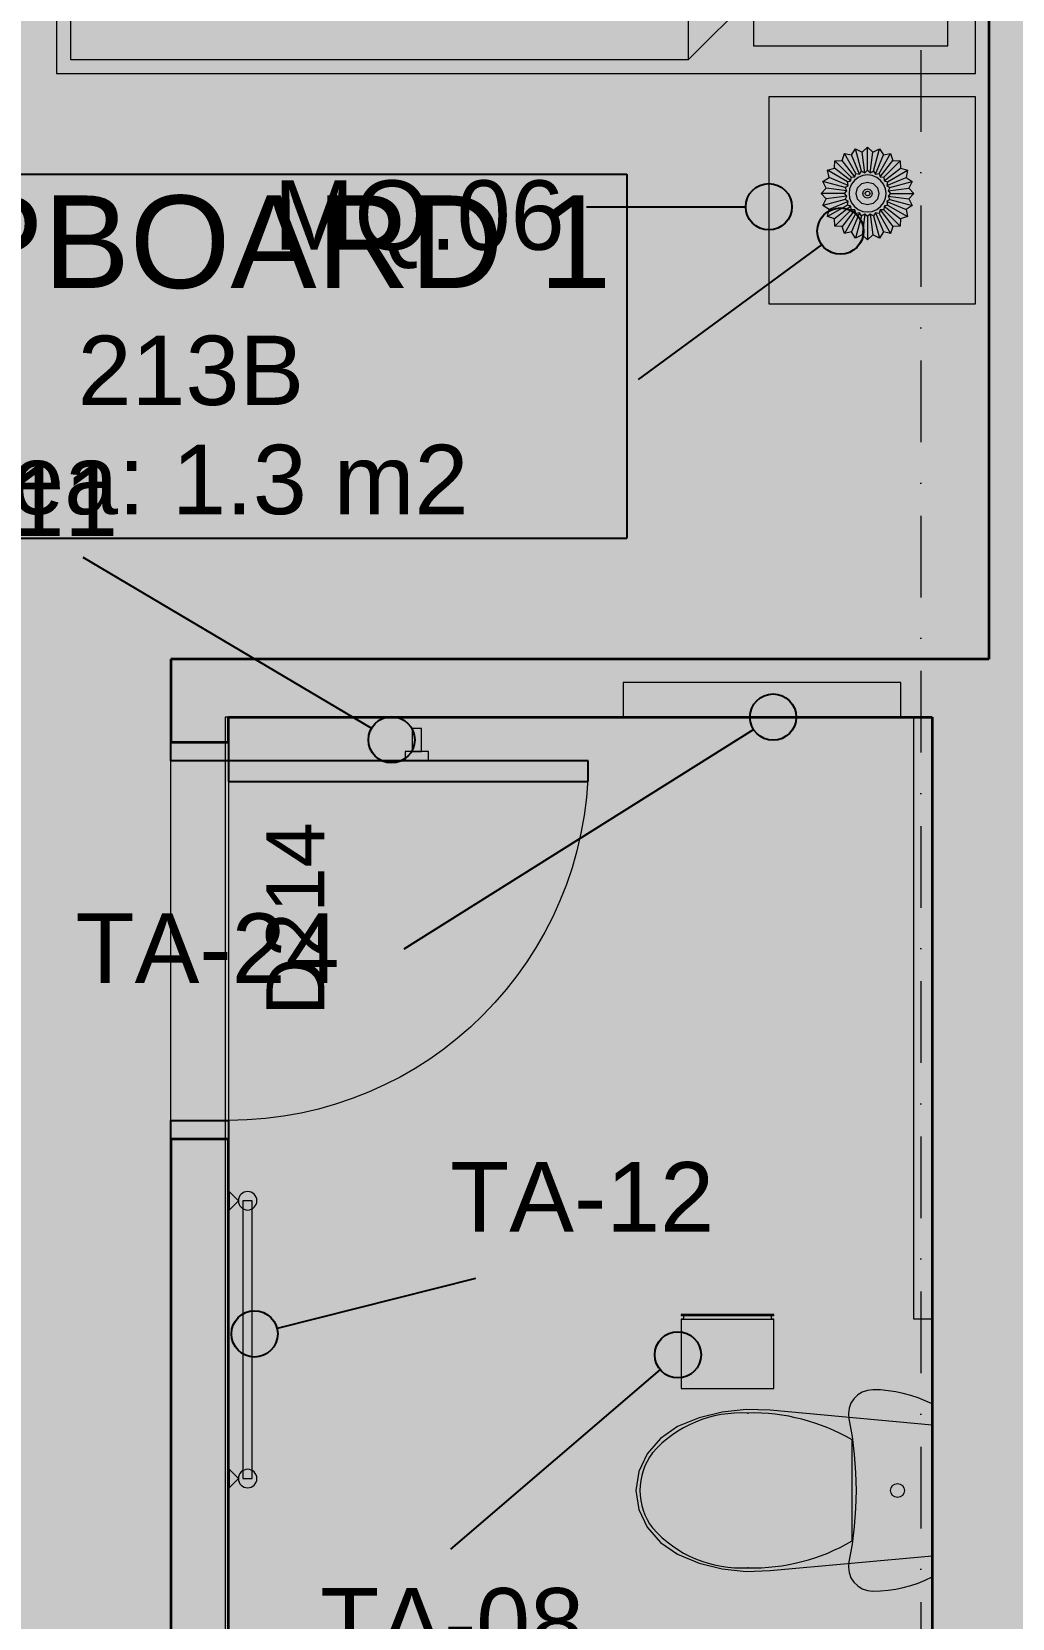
# Model space of a CAD drawing. Header units: millimetres. Extents: x -14278 to 103595, y -22378 to 34603.
# Drawn here: x 88168 to 90287, y -8743 to -5315 of the extents above; entities that cross this region are included whole.
import ezdxf
from ezdxf.enums import TextEntityAlignment as Align

# ---------------------------------------------------------------- set-up
doc = ezdxf.new("R2010")
doc.units = ezdxf.units.MM
doc.header["$MEASUREMENT"] = 0
doc.linetypes.add('Dot & Dashed', pattern=[335.138881, 176.388884, -88.194442, 0, -70.555556])
for name, color, linetype in [('A-Zz_20_10_90-T_TextFFEInternal', 7, 'Continuous'), ('NewA-Ee_25_10-M_WallsInternal', 7, 'Continuous'), ('NewA-Ee_30_40-M_Floors', 7, 'Continuous'), ('NewA-Ee_40_20-M_GeneralFFAndEInternalEquipment', 7, 'Continuous'), ('NewA-Ee_40_20-M_GeneralFFAndEInternalMovable', 7, 'Continuous'), ('NewA-Ee_40_20-M_GeneralFFAndEInternalSanitary', 7, 'Continuous'), ('NewA-SL-M_SpacesInternal', 7, 'Continuous'), ('NewA-Ss_30_25-M_CeilingAndSoffitSystems', 7, 'Continuous'), ('NewA-Zz_20_10_90-T_TextFFEInternal', 7, 'Continuous'), ('NewA-Zz_35_40_80-M_GridStructural', 7, 'Continuous'), ('NewA-Zz_50_90_00-M_GrossInternal', 7, 'Continuous')]:
    doc.layers.add(name, color=color, linetype=linetype)
doc.styles.add('GENERATED_STYLE_1', font='')
doc.styles.get('GENERATED_STYLE_1').set_extended_font_data('Arial')

# ---------------------------------------------------------------- blocks, each defined once
blk = doc.blocks.new('Slab_29_2', base_point=(94289.5, -11216.8))
at = {"layer": 'NewA-Ee_30_40-M_Floors', "linetype": 'Continuous', "lineweight": 13}
blk.add_hatch(color=254, dxfattribs=at).paths.add_polyline_path([(94289.5, -11216.8), (94289.5, -4919.6), (96739.2, -4919.6), (96739.2, -2667.5), (62189.8, -2667.5), (62189.8, -11216.8)])
blk = doc.blocks.new('BEDROOM_213_35_2', base_point=(88695.4, -3202.3))
at = {"layer": 'NewA-SL-M_SpacesInternal', "color": 253, "linetype": 'Continuous', "lineweight": 13}
for p, q in [((90236.5, -6670.9), (90236.5, -2667.5)), ((88468.9, -9621.9), (88468.9, -6670.9)), ((88468.9, -6670.9), (90236.5, -6670.9))]:
    blk.add_line(p, q, dxfattribs=at)
at = {"layer": 'NewA-SL-M_SpacesInternal', "color": 5, "lineweight": 70, "style": 'GENERATED_STYLE_1'}
for tag, height, p in [('ROOM_NAME', 200, (88695.4, -2894.4)), ('ROOM_NUMBER', 150, (88695.4, -3197.3)), ('adj_text', 150, (88695.4, -3433))]:
    blk.add_attdef(tag, text='', height=height, dxfattribs=at).set_placement(p, align=Align.TOP_CENTER)
blk = doc.blocks.new('BATH_214_46_2', base_point=(89598.4, -10385.8))
at = {"layer": 'NewA-SL-M_SpacesInternal', "color": 253, "linetype": 'Continuous', "lineweight": 13}
for p, q in [((90046.4, -6720.9), (89446.4, -6720.9)), ((89446.4, -6720.9), (89446.4, -6795.9)), ((90046.4, -6795.9), (90046.4, -6720.9)), ((88593.9, -6795.9), (88593.9, -9328)), ((89446.4, -6795.9), (88593.9, -6795.9)), ((90114, -6795.9), (90046.4, -6795.9)), ((90114, -9621.9), (90114, -6795.9))]:
    blk.add_line(p, q, dxfattribs=at)
at = {"layer": 'NewA-SL-M_SpacesInternal', "color": 5, "lineweight": 70, "style": 'GENERATED_STYLE_1'}
for tag, height, p in [('ROOM_NAME', 200, (89598.4, -10077.9)), ('ROOM_NUMBER', 150, (89598.4, -10380.8)), ('adj_text', 150, (89598.4, -10616.5))]:
    blk.add_attdef(tag, text='', height=height, dxfattribs=at).set_placement(p, align=Align.TOP_CENTER)
blk = doc.blocks.new('CUPBOARD 1_213B_55_2', base_point=(88512.3, -5976.8))
at = {"layer": 'NewA-SL-M_SpacesInternal', "linetype": 'Continuous'}
for p, q in [((87570.7, -5623.2), (87570.7, -5937.5)), ((87570.7, -5623.2), (89454, -5623.2)), ((89454, -5623.2), (89454, -5937.5)), ((87570.7, -5937.5), (87570.7, -6173.2)), ((89454, -5937.5), (89454, -6173.2)), ((87570.7, -6173.2), (87570.7, -6409)), ((89454, -6173.2), (89454, -6409)), ((87570.7, -6409), (89454, -6409))]:
    blk.add_line(p, q, dxfattribs=at)
at = {"layer": 'NewA-SL-M_SpacesInternal', "color": 253, "linetype": 'Continuous', "lineweight": 13}
for p, q in [((86408.6, -6795.9), (86408.6, -8686.3)), ((87110.1, -6795.9), (86408.6, -6795.9)), ((87110.1, -8686.3), (87110.1, -6795.9)), ((86408.6, -8686.3), (87110.1, -8686.3))]:
    blk.add_line(p, q, dxfattribs=at)
at = {"layer": 'NewA-SL-M_SpacesInternal', "color": 5, "lineweight": 70, "style": 'GENERATED_STYLE_1'}
for tag, height, p in [('ROOM_NAME', 200, (88512.3, -5669)), ('ROOM_NUMBER', 150, (88512.3, -5971.8)), ('adj_text', 150, (88512.3, -6207.5))]:
    blk.add_attdef(tag, text='', height=height, dxfattribs=at).set_placement(p, align=Align.TOP_CENTER)
blk = doc.blocks.new('Slab_32_2', base_point=(88586.5, -9621.9))
at = {"layer": 'NewA-Ss_30_25-M_CeilingAndSoffitSystems', "linetype": 'Continuous', "lineweight": 0}
blk.add_hatch(color=255, dxfattribs=at).paths.add_polyline_path([(88586.5, -9621.9), (90114, -9621.9), (90114, -6795.9), (88586.5, -6795.9)])
at = {"layer": 'NewA-Ss_30_25-M_CeilingAndSoffitSystems', "color": 6, "linetype": 'Continuous', "lineweight": 13, "flags": 128}
blk.add_lwpolyline([(88586.5, -9621.9), (90114, -9621.9), (90114, -6795.9), (88586.5, -6795.9)], close=True, dxfattribs=at)
blk = doc.blocks.new('Slab_44_2', base_point=(86408.6, -2667.5))
at = {"layer": 'NewA-Ss_30_25-M_CeilingAndSoffitSystems', "linetype": 'Continuous', "lineweight": 0}
blk.add_hatch(color=255, dxfattribs=at).paths.add_polyline_path([(86408.6, -2667.5), (86408.6, -6670.9), (87235.1, -6670.9), (87235.1, -9621.9), (88468.9, -9621.9), (88468.9, -6670.9), (90236.5, -6670.9), (90236.5, -2667.5)])
at = {"layer": 'NewA-Ss_30_25-M_CeilingAndSoffitSystems', "color": 6, "linetype": 'Continuous', "lineweight": 13, "flags": 128}
blk.add_lwpolyline([(86408.6, -2667.5), (86408.6, -6670.9), (87235.1, -6670.9), (87235.1, -9621.9), (88468.9, -9621.9), (88468.9, -6670.9), (90236.5, -6670.9), (90236.5, -2667.5)], close=True, dxfattribs=at)
blk = doc.blocks.new('Wall_79_2', base_point=(90236.5, -2667.5))
at = {"layer": 'NewA-Ee_25_10-M_WallsInternal', "linetype": 'Continuous', "lineweight": 13}
blk.add_hatch(color=6, dxfattribs=at).paths.add_polyline_path([(90236.5, -2667.5), (90236.5, -6670.9), (90386.5, -6670.9), (90386.5, -2667.5)])
at = {"layer": 'NewA-Ee_25_10-M_WallsInternal', "color": 92, "linetype": 'Continuous', "lineweight": 35, "flags": 128}
blk.add_lwpolyline([(90236.5, -2667.5), (90236.5, -6670.9)], dxfattribs=at)
blk = doc.blocks.new('Wall_87_2', base_point=(92159.1, -6670.9))
at = {"layer": 'NewA-Ee_25_10-M_WallsInternal', "linetype": 'Continuous', "lineweight": 13}
blk.add_hatch(color=6, dxfattribs=at).paths.add_polyline_path([(92159.1, -6670.9), (88468.9, -6670.9), (88593.9, -6795.9), (92034.1, -6795.9)])
at = {"layer": 'NewA-Ee_25_10-M_WallsInternal', "color": 92, "linetype": 'Continuous', "lineweight": 35, "flags": 128}
for points in [[(90236.5, -6670.9), (88468.9, -6670.9)], [(92159.1, -6670.9), (90386.5, -6670.9)], [(88593.9, -6795.9), (90114, -6795.9)], [(90514, -6795.9), (92034.1, -6795.9)]]:
    blk.add_lwpolyline(points, dxfattribs=at)
blk = doc.blocks.new('Door 19_4')
at = {"layer": 'NewA-Ee_25_10-M_WallsInternal', "linetype": 'Continuous', "lineweight": 13}
for points in [[(388.5, 777), (343.5, 777), (343.5, 0), (388.5, 0)], [(-388.5, -125), (-388.5, 0), (-428.5, 0), (-428.5, -125)], [(428.5, -125), (428.5, 0), (388.5, 0), (388.5, -125)]]:
    blk.add_hatch(color=255, dxfattribs=at).paths.add_polyline_path(points)
at = {"layer": 'NewA-Ee_25_10-M_WallsInternal', "linetype": 'Continuous'}
for p, q in [((343.5, 0), (343.5, 777)), ((343.5, 777), (388.5, 777)), ((388.5, 777), (388.5, 0)), ((-388.5, 0), (-428.5, 0)), ((-428.5, 0), (-428.5, -125)), ((-388.5, -125), (-388.5, 0)), ((388.5, 0), (343.5, 0)), ((428.5, 0), (388.5, 0)), ((388.5, 0), (388.5, -125)), ((428.5, -125), (428.5, 0)), ((-428.5, -125), (-388.5, -125)), ((388.5, -125), (428.5, -125))]:
    blk.add_line(p, q, dxfattribs=at)
at = {"layer": 'NewA-Ee_25_10-M_WallsInternal', "color": 92, "linetype": 'Continuous', "lineweight": 35}
for p, q in [((-428.5, -125), (-428.5, 0)), ((428.5, -125), (428.5, 0))]:
    blk.add_line(p, q, dxfattribs=at)
at = {"layer": 'NewA-Ee_25_10-M_WallsInternal', "color": 6, "linetype": 'Continuous', "lineweight": 13}
blk.add_arc((388.5, 0), 777, 90, 180, dxfattribs=at)
blk = doc.blocks.new('D Marker 19')
at = {"layer": 'NewA-Ee_25_10-M_WallsInternal', "style": 'GENERATED_STYLE_1'}
blk.add_attdef('AC_WIDO_ID', text='', height=125, dxfattribs=at).set_placement((-262.1, 94.8), align=Align.BOTTOM_LEFT)
blk = doc.blocks.new('Wall_108_2', base_point=(88468.9, -6670.9))
at = {"layer": 'NewA-Ee_25_10-M_WallsInternal', "linetype": 'Continuous', "lineweight": 13}
for points in [[(88468.9, -6850.2), (88593.9, -6850.2), (88593.9, -6795.9), (88468.9, -6670.9)], [(88468.9, -7707.2), (88468.9, -9621.9), (88593.9, -9621.9), (88593.9, -7707.2)]]:
    blk.add_hatch(color=6, dxfattribs=at).paths.add_polyline_path(points)
at = {"layer": 'NewA-Ee_25_10-M_WallsInternal', "color": 92, "linetype": 'Continuous', "lineweight": 35}
for p, q in [((88468.9, -6850.2), (88593.9, -6850.2)), ((88468.9, -7707.2), (88593.9, -7707.2))]:
    blk.add_line(p, q, dxfattribs=at)
at = {"layer": 'NewA-Ee_25_10-M_WallsInternal', "color": 92, "linetype": 'Continuous', "lineweight": 35, "flags": 128}
for points in [[(88468.9, -6670.9), (88468.9, -6850.2)], [(88593.9, -6850.2), (88593.9, -6795.9)], [(88468.9, -7707.2), (88468.9, -9621.9)], [(88593.9, -9621.9), (88593.9, -7707.2)]]:
    blk.add_lwpolyline(points, dxfattribs=at)
at = {"layer": 'NewA-Ee_25_10-M_WallsInternal', "linetype": 'Continuous', "xscale": -1, "zscale": 1000, "rotation": 270}
blk.add_blockref('Door 19_4', (88593.9, -7278.7), dxfattribs=at)
at = {"layer": 'NewA-Ee_25_10-M_WallsInternal'}
ref = blk.add_blockref('D Marker 19', (88593.9, -7278.7), dxfattribs=dict(at, rotation=270))
ref.add_attrib('AC_WIDO_ID', 'D214', dxfattribs={"color": 7, "height": 125, "rotation": 90, "style": 'GENERATED_STYLE_1'}).set_placement((88838.1, -7440.8), align=Align.BOTTOM_LEFT)
blk = doc.blocks.new('Wall_124_2', base_point=(90514, -6670.9))
at = {"layer": 'NewA-Ee_25_10-M_WallsInternal', "linetype": 'Continuous', "lineweight": 13}
blk.add_hatch(color=6, dxfattribs=at).paths.add_polyline_path([(90114, -6795.9), (90114, -9621.9), (90514, -9621.9), (90514, -6795.9)])
at = {"layer": 'NewA-Ee_25_10-M_WallsInternal', "color": 92, "linetype": 'Continuous', "lineweight": 35, "flags": 128}
for points in [[(90114, -6795.9), (90114, -9621.9)], [(90514, -9621.9), (90514, -6795.9)]]:
    blk.add_lwpolyline(points, dxfattribs=at)
blk = doc.blocks.new('Morph_36_2', base_point=(62039.5, -17767.3))
at = {"layer": 'NewA-Ee_40_20-M_GeneralFFAndEInternalMovable', "color": 6, "linetype": 'Continuous', "lineweight": 13, "flags": 128}
for points in [[(89919.5, -5593.3), (89924.3, -5578.1)], [(89949.3, -5621.4), (89924.3, -5578.1)], [(89924.3, -5578.1), (89939.9, -5581.6)], [(89939.9, -5581.6), (89948.5, -5568.1)], [(89957.1, -5623.2), (89939.9, -5581.6)], [(89961.4, -5616.4), (89948.5, -5568.1)], [(89948.5, -5568.1), (89962.6, -5575.5)], [(89962.6, -5575.5), (89974.3, -5564.7)], [(89968.5, -5620.1), (89962.6, -5575.5)], [(89974.3, -5614.7), (89974.3, -5564.7)], [(89974.3, -5564.7), (89986.1, -5575.5)], [(89980.2, -5620.1), (89986.1, -5575.5)], [(89986.1, -5575.5), (90000.2, -5568.1)], [(89987.3, -5616.4), (90000.2, -5568.1)], [(89991.6, -5623.2), (90008.8, -5581.6)], [(89999.3, -5621.4), (90024.3, -5578.1)], [(90000.2, -5568.1), (90008.8, -5581.6)], [(90008.8, -5581.6), (90024.3, -5578.1)], [(90024.3, -5578.1), (90029.1, -5593.3)], [(89887.7, -5614.7), (89902.9, -5610)], [(89891.2, -5630.3), (89887.7, -5614.7)], [(89931, -5639.7), (89887.7, -5614.7)], [(89902.9, -5610), (89903.6, -5594)], [(89938.6, -5637.3), (89902.9, -5610)], [(89903.6, -5594), (89919.5, -5593.3)], [(89939, -5629.4), (89903.6, -5594)], [(89946.9, -5629), (89919.5, -5593.3)], [(89957.1, -5623.2), (89961.4, -5616.4)], [(89961.4, -5616.4), (89968.5, -5620.1)], [(89968.5, -5620.1), (89974.3, -5614.7)], [(89974.3, -5614.7), (89980.2, -5620.1)], [(89980.2, -5620.1), (89987.3, -5616.4)], [(89987.3, -5616.4), (89991.6, -5623.2)], [(90001.7, -5629), (90029.1, -5593.3)], [(90009.7, -5629.4), (90045, -5594)], [(90010, -5637.3), (90045.7, -5610)], [(90017.6, -5639.7), (90060.9, -5614.7)], [(90029.1, -5593.3), (90045, -5594)], [(90045, -5594), (90045.7, -5610)], [(90045.7, -5610), (90060.9, -5614.7)], [(90060.9, -5614.7), (90057.5, -5630.3)], [(89874.3, -5664.7), (89885.1, -5653)], [(89877.7, -5638.9), (89891.2, -5630.3)], [(89885.1, -5653), (89877.7, -5638.9)], [(89926, -5651.8), (89877.7, -5638.9)], [(89929.7, -5658.9), (89885.1, -5653)], [(89932.8, -5647.5), (89891.2, -5630.3)], [(89926, -5651.8), (89932.8, -5647.5)], [(89929.7, -5658.9), (89926, -5651.8)], [(89931, -5639.7), (89938.6, -5637.3)], [(89932.8, -5647.5), (89931, -5639.7)], [(89938.6, -5637.3), (89939, -5629.4)], [(89939, -5629.4), (89946.9, -5629)], [(89946.9, -5629), (89949.3, -5621.4)], [(89949.3, -5621.4), (89957.1, -5623.2)], [(89949.6, -5664.7), (89953, -5652.4)], [(89953, -5652.4), (89962, -5643.4)], [(89962, -5643.4), (89974.3, -5640)], [(89969.3, -5656.1), (89974.3, -5654.7)], [(89974.3, -5640), (89986.7, -5643.4)], [(89974.3, -5654.7), (89979.3, -5656.1)], [(89986.7, -5643.4), (89995.7, -5652.4)], [(89991.6, -5623.2), (89999.3, -5621.4)], [(89995.7, -5652.4), (89999, -5664.7)], [(89999.3, -5621.4), (90001.7, -5629)], [(90001.7, -5629), (90009.7, -5629.4)], [(90009.7, -5629.4), (90010, -5637.3)], [(90010, -5637.3), (90017.6, -5639.7)], [(90015.9, -5647.5), (90057.5, -5630.3)], [(90017.6, -5639.7), (90015.9, -5647.5)], [(90015.9, -5647.5), (90022.6, -5651.8)], [(90022.6, -5651.8), (90019, -5658.9)], [(90019, -5658.9), (90063.6, -5653)], [(90022.6, -5651.8), (90070.9, -5638.9)], [(90057.5, -5630.3), (90070.9, -5638.9)], [(90070.9, -5638.9), (90063.6, -5653)], [(90063.6, -5653), (90074.3, -5664.7)], [(89885.1, -5676.5), (89874.3, -5664.7)], [(89924.3, -5664.7), (89874.3, -5664.7)], [(89877.7, -5690.6), (89885.1, -5676.5)], [(89926, -5677.7), (89877.7, -5690.6)], [(89929.7, -5670.6), (89885.1, -5676.5)], [(89932.8, -5682), (89891.2, -5699.2)], [(89924.3, -5664.7), (89929.7, -5658.9)], [(89929.7, -5670.6), (89924.3, -5664.7)], [(89926, -5677.7), (89929.7, -5670.6)], [(89932.8, -5682), (89926, -5677.7)], [(89931, -5689.7), (89932.8, -5682)], [(89953, -5677.1), (89949.6, -5664.7)], [(89962, -5686.1), (89953, -5677.1)], [(89974.3, -5689.4), (89962, -5686.1)], [(89964.3, -5664.7), (89965.7, -5659.7)], [(89965.7, -5669.7), (89964.3, -5664.7)], [(89965.7, -5659.7), (89969.3, -5656.1)], [(89969.3, -5673.4), (89965.7, -5669.7)], [(89969.3, -5664.7), (89970, -5662.2)], [(89970, -5667.2), (89969.3, -5664.7)], [(89974.3, -5674.7), (89969.3, -5673.4)], [(89970, -5662.2), (89971.8, -5660.4)], [(89971.8, -5669.1), (89970, -5667.2)], [(89971.8, -5660.4), (89974.3, -5659.7)], [(89974.3, -5669.7), (89971.8, -5669.1)], [(89974.3, -5659.7), (89976.8, -5660.4)], [(89976.8, -5669.1), (89974.3, -5669.7)], [(89979.3, -5673.4), (89974.3, -5674.7)], [(89986.7, -5686.1), (89974.3, -5689.4)], [(89976.8, -5660.4), (89978.7, -5662.2)], [(89978.7, -5667.2), (89976.8, -5669.1)], [(89978.7, -5662.2), (89979.3, -5664.7)], [(89979.3, -5664.7), (89978.7, -5667.2)], [(89979.3, -5656.1), (89983, -5659.7)], [(89983, -5669.7), (89979.3, -5673.4)], [(89983, -5659.7), (89984.3, -5664.7)], [(89984.3, -5664.7), (89983, -5669.7)], [(89995.7, -5677.1), (89986.7, -5686.1)], [(89999, -5664.7), (89995.7, -5677.1)], [(90022.6, -5677.7), (90015.9, -5682)], [(90015.9, -5682), (90057.5, -5699.2)], [(90015.9, -5682), (90017.6, -5689.7)], [(90019, -5658.9), (90024.3, -5664.7)], [(90024.3, -5664.7), (90019, -5670.6)], [(90019, -5670.6), (90022.6, -5677.7)], [(90019, -5670.6), (90063.6, -5676.5)], [(90022.6, -5677.7), (90070.9, -5690.6)], [(90024.3, -5664.7), (90074.3, -5664.7)], [(90074.3, -5664.7), (90063.6, -5676.5)], [(90063.6, -5676.5), (90070.9, -5690.6)], [(89891.2, -5699.2), (89877.7, -5690.6)], [(89931, -5689.7), (89887.7, -5714.7)], [(89887.7, -5714.7), (89891.2, -5699.2)], [(89902.9, -5719.5), (89887.7, -5714.7)], [(89938.6, -5692.1), (89902.9, -5719.5)], [(89903.6, -5735.5), (89902.9, -5719.5)], [(89939, -5700.1), (89903.6, -5735.5)], [(89946.9, -5700.4), (89919.5, -5736.1)], [(89949.3, -5708), (89924.3, -5751.3)], [(89938.6, -5692.1), (89931, -5689.7)], [(89939, -5700.1), (89938.6, -5692.1)], [(89946.9, -5700.4), (89939, -5700.1)], [(89957.1, -5706.3), (89939.9, -5747.9)], [(89949.3, -5708), (89946.9, -5700.4)], [(89961.4, -5713), (89948.5, -5761.3)], [(89957.1, -5706.3), (89949.3, -5708)], [(89961.4, -5713), (89957.1, -5706.3)], [(89968.5, -5709.4), (89961.4, -5713)], [(89968.5, -5709.4), (89962.6, -5754)], [(89974.3, -5714.7), (89968.5, -5709.4)], [(89980.2, -5709.4), (89974.3, -5714.7)], [(89974.3, -5714.7), (89974.3, -5764.7)], [(89980.2, -5709.4), (89986.1, -5754)], [(89987.3, -5713), (89980.2, -5709.4)], [(89991.6, -5706.3), (89987.3, -5713)], [(89987.3, -5713), (90000.2, -5761.3)], [(89999.3, -5708), (89991.6, -5706.3)], [(89991.6, -5706.3), (90008.8, -5747.9)], [(90001.7, -5700.4), (89999.3, -5708)], [(89999.3, -5708), (90024.3, -5751.3)], [(90009.7, -5700.1), (90001.7, -5700.4)], [(90001.7, -5700.4), (90029.1, -5736.1)], [(90010, -5692.1), (90009.7, -5700.1)], [(90009.7, -5700.1), (90045, -5735.5)], [(90017.6, -5689.7), (90010, -5692.1)], [(90010, -5692.1), (90045.7, -5719.5)], [(90017.6, -5689.7), (90060.9, -5714.7)], [(90045.7, -5719.5), (90045, -5735.5)], [(90060.9, -5714.7), (90045.7, -5719.5)], [(90070.9, -5690.6), (90057.5, -5699.2)], [(90057.5, -5699.2), (90060.9, -5714.7)], [(89919.5, -5736.1), (89903.6, -5735.5)], [(89924.3, -5751.3), (89919.5, -5736.1)], [(89939.9, -5747.9), (89924.3, -5751.3)], [(89948.5, -5761.3), (89939.9, -5747.9)], [(89962.6, -5754), (89948.5, -5761.3)], [(89974.3, -5764.7), (89962.6, -5754)], [(89986.1, -5754), (89974.3, -5764.7)], [(90000.2, -5761.3), (89986.1, -5754)], [(90008.8, -5747.9), (90000.2, -5761.3)], [(90024.3, -5751.3), (90008.8, -5747.9)], [(90029.1, -5736.1), (90024.3, -5751.3)], [(90045, -5735.5), (90029.1, -5736.1)]]:
    blk.add_lwpolyline(points, dxfattribs=at)
blk.add_lwpolyline([(89946.1, -5693), (89954.3, -5699.4), (89964, -5703.4), (89974.3, -5704.7), (89984.7, -5703.4), (89994.3, -5699.4), (90002.6, -5693), (90009, -5684.7), (90013, -5675.1), (90014.3, -5664.7), (90013, -5654.4), (90009, -5644.7), (90002.6, -5636.5), (89994.3, -5630.1), (89984.7, -5626.1), (89974.3, -5624.7), (89964, -5626.1), (89954.3, -5630.1), (89946.1, -5636.5), (89939.7, -5644.7), (89935.7, -5654.4), (89934.3, -5664.7), (89935.7, -5675.1), (89939.7, -5684.7)], close=True, dxfattribs=at)
blk = doc.blocks.new('Standard grid marker')
at = {"layer": 'NewA-Zz_35_40_80-M_GridStructural', "color": 6, "linetype": 'Dot & Dashed', "lineweight": 13}
blk.add_line((1000, 0), (18130.8, 0), dxfattribs=at)
at = {"layer": 'NewA-Zz_35_40_80-M_GridStructural', "style": 'GENERATED_STYLE_1'}
blk.add_attdef('AC_MarkerText_1', text='', height=250, rotation=90, dxfattribs=at).set_placement((-250, 14.3), align=Align.MIDDLE_CENTER)
blk = doc.blocks.new('Bed Double 19')
at = {"layer": 'NewA-Ee_40_20-M_GeneralFFAndEInternalMovable', "color": 1, "linetype": 'Continuous', "lineweight": 18}
for p, q in [((1489.1, 1985.4), (0, 1985.4)), ((0, 1985.4), (0, 0)), ((1489.1, 0), (1489.1, 1985.4)), ((684.5, 1925.4), (60, 1925.4)), ((60, 1925.4), (60, 1505.4)), ((684.5, 1545.4), (684.5, 1925.4)), ((1429.1, 1925.4), (804.5, 1925.4)), ((804.5, 1925.4), (804.5, 1545.4)), ((1429.1, 1505.4), (1429.1, 1925.4)), ((210, 1545.4), (30, 1365.4)), ((170, 1505.4), (210, 1545.4)), ((210, 1545.4), (684.5, 1545.4)), ((744.5, 1545.4), (210, 1545.4)), ((210, 1545.4), (210, 1365.4)), ((1279.1, 1545.4), (744.5, 1545.4)), ((804.5, 1545.4), (1279.1, 1545.4)), ((1279.1, 1545.4), (1319.1, 1505.4)), ((1459.1, 1365.4), (1279.1, 1545.4)), ((1279.1, 1545.4), (1279.1, 1365.4)), ((60, 1505.4), (170, 1505.4)), ((1319.1, 1505.4), (1429.1, 1505.4)), ((30, 1365.4), (30, 30)), ((30, 1365.4), (210, 1365.4)), ((1459.1, 1365.4), (1279.1, 1365.4)), ((1459.1, 30), (1459.1, 1365.4)), ((0, 0), (1489.1, 0)), ((30, 30), (744.5, 30)), ((744.5, 30), (1459.1, 30))]:
    blk.add_line(p, q, dxfattribs=at)
blk = doc.blocks.new('Rectangular Table 01 19_3')
at = {"layer": 'NewA-Ee_40_20-M_GeneralFFAndEInternalMovable', "color": 1, "linetype": 'Continuous', "lineweight": 18}
for p, q in [((446.6, 446.6), (0, 446.6)), ((0, 446.6), (0, 0)), ((446.6, 0), (446.6, 446.6)), ((0, 0), (446.6, 0))]:
    blk.add_line(p, q, dxfattribs=at)
blk = doc.blocks.new('Wall Hanging Rack 19')
at = {"layer": 'NewA-Ee_40_20-M_GeneralFFAndEInternalEquipment', "color": 1, "linetype": 'Continuous', "lineweight": 18}
for p, q in [((25, 0), (-25, 0)), ((-25, 0), (-25, -20)), ((25, -20), (25, 0)), ((-25, -20), (25, -20)), ((10, -20), (-10, -20)), ((-10, -20), (-10, -70)), ((10, -70), (10, -20)), ((-10, -70), (10, -70))]:
    blk.add_line(p, q, dxfattribs=at)
blk = doc.blocks.new('Towel Rack 19')
at = {"layer": 'NewA-Ee_40_20-M_GeneralFFAndEInternalEquipment', "color": 1, "linetype": 'Continuous', "lineweight": 18}
for p, q in [((-280, 0), (-320, 0)), ((-320, 0), (-300, -20)), ((-300, -20), (-280, 0)), ((320, 0), (280, 0)), ((280, 0), (300, -20)), ((300, -20), (320, 0)), ((300, -30), (-300, -30)), ((-300, -30), (-300, -50)), ((300, -50), (300, -30)), ((-300, -50), (300, -50))]:
    blk.add_line(p, q, dxfattribs=at)
for centre, start, end in [((-300, -40), 0, 180), ((300, -40), 0, 180), ((-300, -40), 180, 0), ((300, -40), 180, 0)]:
    blk.add_arc(centre, 20, start, end, dxfattribs=at)
blk = doc.blocks.new('Toilet Paper Dispenser 19')
at = {"layer": 'NewA-Ee_40_20-M_GeneralFFAndEInternalEquipment', "color": 1, "linetype": 'Continuous', "lineweight": 18}
for p, q in [((200, 0), (0, 0)), ((0, 0), (0, -2)), ((200, -2), (200, 0)), ((0, -2), (5, -2)), ((0, -2), (200, -2)), ((5, -10), (0, -10)), ((0, -10), (0, -160)), ((0, -10), (200, -10)), ((5, -2), (5, -10)), ((195, -10), (195, -2)), ((195, -2), (200, -2)), ((200, -10), (195, -10)), ((200, -160), (200, -10)), ((0, -160), (200, -160))]:
    blk.add_line(p, q, dxfattribs=at)
blk = doc.blocks.new('Cabinet Wall Single Door 19')
at = {"layer": 'NewA-Ee_40_20-M_GeneralFFAndEInternalEquipment', "color": 1, "linetype": 'Continuous', "lineweight": 18}
for p, q in [((600, 75), (0, 75)), ((0, 75), (0, 0)), ((600, 0), (600, 75)), ((0, 0), (600, 0))]:
    blk.add_line(p, q, dxfattribs=at)
blk = doc.blocks.new('WC 19')
at = {"layer": 'NewA-Ee_40_20-M_GeneralFFAndEInternalSanitary', "color": 1, "linetype": 'Continuous', "lineweight": 18}
for p, q in [((-186.8, -25), (-193.9, -40.1)), ((186.8, -25), (-186.8, -25)), ((-141, -25), (-173.3, -375.4)), ((141, -25), (-141, -25)), ((173.3, -375.4), (141, -25)), ((193.9, -40.1), (186.8, -25)), ((-200.1, -55.5), (-205.4, -71.3)), ((-193.9, -40.1), (-200.1, -55.5)), ((200.1, -55.5), (193.9, -40.1)), ((205.4, -71.3), (200.1, -55.5)), ((-209.7, -87.4), (-213.1, -103.7)), ((-205.4, -71.3), (-209.7, -87.4)), ((209.7, -87.4), (205.4, -71.3)), ((213.1, -103.7), (209.7, -87.4)), ((-217, -136.8), (-217.5, -153.5)), ((-215.5, -120.2), (-217, -136.8)), ((-213.1, -103.7), (-215.5, -120.2)), ((215.5, -120.2), (213.1, -103.7)), ((217, -136.8), (215.5, -120.2)), ((217.5, -153.5), (217, -136.8)), ((-217.5, -153.5), (-216.2, -165)), ((-216.2, -165), (-212.4, -176)), ((212.4, -176), (216.2, -165)), ((216.2, -165), (217.5, -153.5)), ((-212.4, -176), (-206.3, -185.9)), ((-206.3, -185.9), (-198.2, -194.1)), ((-198.2, -194.1), (-188.5, -200.5)), ((-188.5, -200.5), (-177.6, -204.5)), ((-177.6, -204.5), (-166.1, -206)), ((-166.1, -206), (-154.5, -205)), ((-154.5, -205), (-116.2, -198.2)), ((-116.2, -198.2), (-77.6, -193.3)), ((0, -198), (-108.9, -198)), ((-77.6, -193.3), (-38.9, -190.4)), ((-38.9, -190.4), (0, -189.4)), ((0, -189.4), (38.9, -190.4)), ((108.9, -198), (0, -198)), ((38.9, -190.4), (77.6, -193.3)), ((77.6, -193.3), (116.2, -198.2)), ((116.2, -198.2), (154.5, -205)), ((154.5, -205), (166.1, -206)), ((166.1, -206), (177.6, -204.5)), ((177.6, -204.5), (188.5, -200.5)), ((188.5, -200.5), (198.2, -194.1)), ((198.2, -194.1), (206.3, -185.9)), ((206.3, -185.9), (212.4, -176)), ((-173.3, -375.4), (-174.9, -427.1)), ((174.9, -427.1), (173.3, -375.4)), ((-174.9, -427.1), (-169.4, -478.4)), ((169.4, -478.4), (174.9, -427.1)), ((-169.4, -478.4), (-157, -528.2)), ((157, -528.2), (169.4, -478.4)), ((-157, -528.2), (-138, -575.1)), ((138, -575.1), (157, -528.2)), ((-138, -575.1), (-112.4, -612.3)), ((112.4, -612.3), (138, -575.1)), ((-112.4, -612.3), (-79.4, -640.8)), ((79.4, -640.8), (112.4, -612.3)), ((-79.4, -640.8), (-41, -658.8)), ((41, -658.8), (79.4, -640.8)), ((81.1, -629.6), (81.1, -629.6)), ((-41, -658.8), (0, -665)), ((0, -656.4), (0, -656.4)), ((0, -665), (41, -658.8))]:
    blk.add_line(p, q, dxfattribs=at)
blk.add_circle((0, -100), 15, dxfattribs=at)
for centre, radius, start, end in [((258.1, -412.9), 425.4, 149.6518, 181.3539), ((-258.1, -412.9), 425.4, 358.6461, 30.3482), ((89.5, -437.3), 257, 176.8048, 228.4245), ((-89.5, -437.3), 257, 311.5755, 3.1952), ((0.8, -517.8), 138.6, 233.7772, 269.6644), ((-0.8, -517.8), 138.6, 270.3356, 306.2228)]:
    blk.add_arc(centre, radius, start, end, dxfattribs=at)
for p in [(108.9, -198), (-167, -423), (167, -423), (-81.1, -629.6)]:
    blk.add_point(p, dxfattribs=at)
blk = doc.blocks.new('Mirror 19_5')
at = {"layer": 'NewA-Ee_40_20-M_GeneralFFAndEInternalEquipment', "color": 1, "linetype": 'Continuous', "lineweight": 18}
for p, q in [((1300, 40), (0, 40)), ((0, 40), (0, 0)), ((1300, 40), (0, 40)), ((0, 40), (0, 0)), ((1300, 0), (1300, 40)), ((1300, 0), (1300, 40)), ((0, 0), (1300, 0)), ((0, 0), (1300, 0))]:
    blk.add_line(p, q, dxfattribs=at)
blk = doc.blocks.new('Line_99_2', base_point=(89479.6, -6066.3))
at = {"layer": 'NewA-Zz_20_10_90-T_TextFFEInternal', "linetype": 'Continuous'}
blk.add_hatch(color=256, dxfattribs=at).paths.add_polyline_path([(89965.6, -5745.9), (89961.8, -5726.7), (89950.9, -5710.5), (89934.7, -5699.7), (89915.6, -5695.9), (89896.4, -5699.7), (89880.2, -5710.5), (89869.4, -5726.7), (89865.6, -5745.9), (89869.4, -5765), (89880.2, -5781.2), (89896.4, -5792.1), (89915.6, -5795.9), (89934.7, -5792.1), (89950.9, -5781.2), (89961.8, -5765)])
blk.add_line((89479.6, -6066.3), (89875.3, -5775.5), dxfattribs=at)
blk.add_circle((89915.6, -5745.9), 50, dxfattribs=at)
blk = doc.blocks.new('Line_100_2', base_point=(89366.8, -5693.3))
at = {"layer": 'NewA-Zz_20_10_90-T_TextFFEInternal', "linetype": 'Continuous'}
blk.add_hatch(color=256, dxfattribs=at).paths.add_polyline_path([(89811.1, -5693.3), (89807.3, -5674.1), (89796.4, -5657.9), (89780.2, -5647.1), (89761.1, -5643.3), (89741.9, -5647.1), (89725.7, -5657.9), (89714.9, -5674.1), (89711.1, -5693.3), (89714.9, -5712.4), (89725.7, -5728.6), (89741.9, -5739.4), (89761.1, -5743.3), (89780.2, -5739.4), (89796.4, -5728.6), (89807.3, -5712.4)])
blk.add_line((89366.8, -5693.3), (89711.1, -5693.3), dxfattribs=at)
blk.add_circle((89761.1, -5693.3), 50, dxfattribs=at)
blk = doc.blocks.new('Line_142_2', base_point=(89073.8, -8593))
at = {"layer": 'NewA-Zz_20_10_90-T_TextFFEInternal', "linetype": 'Continuous'}
blk.add_hatch(color=256, dxfattribs=at).paths.add_polyline_path([(89614.6, -8173.5), (89610.8, -8154.4), (89599.9, -8138.2), (89583.7, -8127.3), (89564.6, -8123.5), (89545.4, -8127.3), (89529.2, -8138.2), (89518.4, -8154.4), (89514.6, -8173.5), (89518.4, -8192.7), (89529.2, -8208.9), (89545.4, -8219.7), (89564.6, -8223.5), (89583.7, -8219.7), (89599.9, -8208.9), (89610.8, -8192.7)])
blk.add_line((89073.8, -8593), (89526.6, -8206), dxfattribs=at)
blk.add_circle((89564.6, -8173.5), 50, dxfattribs=at)
blk = doc.blocks.new('Line_151_2', base_point=(88279.2, -6450.4))
at = {"layer": 'NewA-Zz_20_10_90-T_TextFFEInternal', "linetype": 'Continuous'}
blk.add_hatch(color=256, dxfattribs=at).paths.add_polyline_path([(88995.9, -6844.9), (88992.1, -6825.8), (88981.3, -6809.5), (88965.1, -6798.7), (88945.9, -6794.9), (88926.8, -6798.7), (88910.6, -6809.5), (88899.7, -6825.8), (88895.9, -6844.9), (88899.7, -6864), (88910.6, -6880.3), (88926.8, -6891.1), (88945.9, -6894.9), (88965.1, -6891.1), (88981.3, -6880.3), (88992.1, -6864)])
blk.add_line((88279.2, -6450.4), (88902.9, -6819.4), dxfattribs=at)
blk.add_circle((88945.9, -6844.9), 50, dxfattribs=at)
blk = doc.blocks.new('Line_158_2', base_point=(88973.2, -7296.1))
at = {"layer": 'NewA-Zz_20_10_90-T_TextFFEInternal', "linetype": 'Continuous'}
blk.add_hatch(color=256, dxfattribs=at).paths.add_polyline_path([(89820.2, -6795.9), (89816.4, -6776.8), (89805.6, -6760.5), (89789.3, -6749.7), (89770.2, -6745.9), (89751.1, -6749.7), (89734.9, -6760.5), (89724, -6776.8), (89720.2, -6795.9), (89724, -6815), (89734.9, -6831.2), (89751.1, -6842.1), (89770.2, -6845.9), (89789.3, -6842.1), (89805.6, -6831.2), (89816.4, -6815)])
blk.add_line((88973.2, -7296.1), (89727.9, -6822.5), dxfattribs=at)
blk.add_circle((89770.2, -6795.9), 50, dxfattribs=at)
blk = doc.blocks.new('Line_162_2', base_point=(89127.2, -8008.5))
at = {"layer": 'NewA-Zz_20_10_90-T_TextFFEInternal', "linetype": 'Continuous'}
blk.add_hatch(color=256, dxfattribs=at).paths.add_polyline_path([(88700, -8128.4), (88696.2, -8109.3), (88685.4, -8093.1), (88669.2, -8082.3), (88650, -8078.4), (88630.9, -8082.3), (88614.7, -8093.1), (88603.8, -8109.3), (88600, -8128.4), (88603.8, -8147.6), (88614.7, -8163.8), (88630.9, -8174.6), (88650, -8178.4), (88669.2, -8174.6), (88685.4, -8163.8), (88696.2, -8147.6)])
blk.add_line((89127.2, -8008.5), (88698.5, -8116.3), dxfattribs=at)
blk.add_circle((88650, -8128.4), 50, dxfattribs=at)
blk = doc.blocks.new('Label_198_2', base_point=(88580.4, -5552.1))
at = {"layer": 'A-Zz_20_10_90-T_TextFFEInternal', "insert": (89005.4, -5636.4), "char_height": 150, "attachment_point": 2, "style": 'GENERATED_STYLE_1'}
blk.add_mtext('\\fArial|b0|i0|c0|p34;MQ.06\\fArial|b0|i0|c0|p34;\\fArial|b0|i0|c0|p34;\\fArial|b0|i0|c0|p34;\\fArial|b0|i0|c0|p34;\\fArial|b0|i0|c0|p34;\\fArial|b0|i0|c0|p34;\\fArial|b0|i0|c0|p34;\\fArial|b0|i0|c0|p34;\\fArial|b0|i0|c0|p34;\\fArial|b0|i0|c0|p34;\\fArial|b0|i0|c0|p34;\\fArial|b0|i0|c0|p34;\\fArial|b0|i0|c0|p34;\\fArial|b0|i0|c0|p34;\\fArial|b0|i0|c0|p34;\\fArial|b0|i0|c0|p34;\\fArial|b0|i0|c0|p34;\\fArial|b0|i0|c0|p34;\\fArial|b0|i0|c0|p34;\\fArial|b0|i0|c0|p34;\\fArial|b0|i0|c0|p34;\\fArial|b0|i0|c0|p34;\\fArial|b0|i0|c0|p34;\\fArial|b0|i0|c0|p34;\\fArial|b0|i0|c0|p34;\\fArial|b0|i0|c0|p34;\\fArial|b0|i0|c0|p34;\\fArial|b0|i0|c0|p34;\\fArial|b0|i0|c0|p34;}', dxfattribs=at)
blk = doc.blocks.new('Label_240_2', base_point=(88932.5, -7672.8))
at = {"layer": 'A-Zz_20_10_90-T_TextFFEInternal', "insert": (89357.5, -7757.1), "char_height": 150, "attachment_point": 2, "style": 'GENERATED_STYLE_1'}
blk.add_mtext('\\fArial|b0|i0|c0|p34;TA-12\\fArial|b0|i0|c0|p34;\\fArial|b0|i0|c0|p34;\\fArial|b0|i0|c0|p34;\\fArial|b0|i0|c0|p34;\\fArial|b0|i0|c0|p34;\\fArial|b0|i0|c0|p34;\\fArial|b0|i0|c0|p34;\\fArial|b0|i0|c0|p34;\\fArial|b0|i0|c0|p34;\\fArial|b0|i0|c0|p34;\\fArial|b0|i0|c0|p34;\\fArial|b0|i0|c0|p34;\\fArial|b0|i0|c0|p34;\\fArial|b0|i0|c0|p34;\\fArial|b0|i0|c0|p34;\\fArial|b0|i0|c0|p34;\\fArial|b0|i0|c0|p34;\\fArial|b0|i0|c0|p34;\\fArial|b0|i0|c0|p34;\\fArial|b0|i0|c0|p34;\\fArial|b0|i0|c0|p34;\\fArial|b0|i0|c0|p34;\\fArial|b0|i0|c0|p34;\\fArial|b0|i0|c0|p34;\\fArial|b0|i0|c0|p34;\\fArial|b0|i0|c0|p34;\\fArial|b0|i0|c0|p34;\\fArial|b0|i0|c0|p34;\\fArial|b0|i0|c0|p34;}', dxfattribs=at)
blk = doc.blocks.new('Label_241_2', base_point=(87645, -6170.1))
at = {"layer": 'A-Zz_20_10_90-T_TextFFEInternal', "insert": (88070, -6254.4), "char_height": 150, "attachment_point": 2, "style": 'GENERATED_STYLE_1'}
blk.add_mtext('\\fArial|b0|i0|c0|p34;TA-11\\fArial|b0|i0|c0|p34;\\fArial|b0|i0|c0|p34;\\fArial|b0|i0|c0|p34;\\fArial|b0|i0|c0|p34;\\fArial|b0|i0|c0|p34;\\fArial|b0|i0|c0|p34;\\fArial|b0|i0|c0|p34;\\fArial|b0|i0|c0|p34;\\fArial|b0|i0|c0|p34;\\fArial|b0|i0|c0|p34;\\fArial|b0|i0|c0|p34;\\fArial|b0|i0|c0|p34;\\fArial|b0|i0|c0|p34;\\fArial|b0|i0|c0|p34;\\fArial|b0|i0|c0|p34;\\fArial|b0|i0|c0|p34;\\fArial|b0|i0|c0|p34;\\fArial|b0|i0|c0|p34;\\fArial|b0|i0|c0|p34;\\fArial|b0|i0|c0|p34;\\fArial|b0|i0|c0|p34;\\fArial|b0|i0|c0|p34;\\fArial|b0|i0|c0|p34;\\fArial|b0|i0|c0|p34;\\fArial|b0|i0|c0|p34;\\fArial|b0|i0|c0|p34;\\fArial|b0|i0|c0|p34;\\fArial|b0|i0|c0|p34;\\fArial|b0|i0|c0|p34;}', dxfattribs=at)
blk = doc.blocks.new('Label_242_2', base_point=(88123.2, -7135.7))
at = {"layer": 'A-Zz_20_10_90-T_TextFFEInternal', "insert": (88548.2, -7219.9), "char_height": 150, "attachment_point": 2, "style": 'GENERATED_STYLE_1'}
blk.add_mtext('\\fArial|b0|i0|c0|p34;TA-24\\fArial|b0|i0|c0|p34;\\fArial|b0|i0|c0|p34;\\fArial|b0|i0|c0|p34;\\fArial|b0|i0|c0|p34;\\fArial|b0|i0|c0|p34;\\fArial|b0|i0|c0|p34;\\fArial|b0|i0|c0|p34;\\fArial|b0|i0|c0|p34;\\fArial|b0|i0|c0|p34;\\fArial|b0|i0|c0|p34;\\fArial|b0|i0|c0|p34;\\fArial|b0|i0|c0|p34;\\fArial|b0|i0|c0|p34;\\fArial|b0|i0|c0|p34;\\fArial|b0|i0|c0|p34;\\fArial|b0|i0|c0|p34;\\fArial|b0|i0|c0|p34;\\fArial|b0|i0|c0|p34;\\fArial|b0|i0|c0|p34;\\fArial|b0|i0|c0|p34;\\fArial|b0|i0|c0|p34;\\fArial|b0|i0|c0|p34;\\fArial|b0|i0|c0|p34;\\fArial|b0|i0|c0|p34;\\fArial|b0|i0|c0|p34;\\fArial|b0|i0|c0|p34;\\fArial|b0|i0|c0|p34;\\fArial|b0|i0|c0|p34;\\fArial|b0|i0|c0|p34;}', dxfattribs=at)
blk = doc.blocks.new('Label_243_2', base_point=(88651.6, -8593))
at = {"layer": 'A-Zz_20_10_90-T_TextFFEInternal', "insert": (89076.6, -8677.3), "char_height": 150, "attachment_point": 2, "style": 'GENERATED_STYLE_1'}
blk.add_mtext('\\fArial|b0|i0|c0|p34;TA-08\\fArial|b0|i0|c0|p34;\\fArial|b0|i0|c0|p34;\\fArial|b0|i0|c0|p34;\\fArial|b0|i0|c0|p34;\\fArial|b0|i0|c0|p34;\\fArial|b0|i0|c0|p34;\\fArial|b0|i0|c0|p34;\\fArial|b0|i0|c0|p34;\\fArial|b0|i0|c0|p34;\\fArial|b0|i0|c0|p34;\\fArial|b0|i0|c0|p34;\\fArial|b0|i0|c0|p34;\\fArial|b0|i0|c0|p34;\\fArial|b0|i0|c0|p34;\\fArial|b0|i0|c0|p34;\\fArial|b0|i0|c0|p34;\\fArial|b0|i0|c0|p34;\\fArial|b0|i0|c0|p34;\\fArial|b0|i0|c0|p34;\\fArial|b0|i0|c0|p34;\\fArial|b0|i0|c0|p34;\\fArial|b0|i0|c0|p34;\\fArial|b0|i0|c0|p34;\\fArial|b0|i0|c0|p34;\\fArial|b0|i0|c0|p34;\\fArial|b0|i0|c0|p34;\\fArial|b0|i0|c0|p34;\\fArial|b0|i0|c0|p34;\\fArial|b0|i0|c0|p34;}', dxfattribs=at)

msp = doc.modelspace()

# ---------------------------------------------------------------- hatches: boundary and pattern name
at = {"layer": 'NewA-Zz_50_90_00-M_GrossInternal', "linetype": 'Continuous', "lineweight": 140}
msp.add_hatch(color=1, dxfattribs=at).paths.add_polyline_path([(62189.8, -2667.5), (96739.2, -2667.5), (96739.2, -11067), (67539.2, -11067), (67539.2, -15617), (64089.8, -15617), (64089.8, -11067), (62189.8, -11067)])

# ---------------------------------------------------------------- block references
at = {"layer": 'A-Zz_20_10_90-T_TextFFEInternal', "color": 6, "linetype": 'Continuous', "lineweight": 13}
for name, p in [('Label_198_2', (88580.4, -5552.1)), ('Label_241_2', (87645, -6170.1)), ('Label_242_2', (88123.2, -7135.7)), ('Label_240_2', (88932.5, -7672.8)), ('Label_243_2', (88651.6, -8593))]:
    msp.add_blockref(name, p, dxfattribs=at)
at = {"layer": 'NewA-Ee_25_10-M_WallsInternal', "color": 92, "lineweight": 35}
for name, p in [('Wall_79_2', (90236.5, -2667.5)), ('Wall_87_2', (92159.1, -6670.9)), ('Wall_108_2', (88468.9, -6670.9)), ('Wall_124_2', (90514, -6670.9))]:
    msp.add_blockref(name, p, dxfattribs=at)
at = {"layer": 'NewA-Ee_30_40-M_Floors', "color": 6, "linetype": 'Continuous', "lineweight": 13}
msp.add_blockref('Slab_29_2', (94289.5, -11216.8), dxfattribs=at)
at = {"layer": 'NewA-Ee_40_20-M_GeneralFFAndEInternalEquipment', "color": 6, "linetype": 'Continuous', "lineweight": 13, "zscale": 1000}
for name, p in [('Cabinet Wall Single Door 19', (89446.4, -6795.9)), ('Toilet Paper Dispenser 19', (89571.9, -8086.2))]:
    msp.add_blockref(name, p, dxfattribs=at)
for name, p, rotation in [('Mirror 19_5', (90074, -6795.9), 269.9999999999999), ('Wall Hanging Rack 19', (89000.6, -6890.2), 180), ('Towel Rack 19', (88594.9, -8140.7), 90)]:
    msp.add_blockref(name, p, dxfattribs=dict(at, rotation=rotation))
at = {"layer": 'NewA-Ee_40_20-M_GeneralFFAndEInternalMovable', "color": 6, "linetype": 'Continuous', "lineweight": 13, "zscale": 1000, "rotation": 270}
msp.add_blockref('Bed Double 19', (88222.3, -3916.4), dxfattribs=at)
at = {"layer": 'NewA-Ee_40_20-M_GeneralFFAndEInternalMovable', "color": 6, "linetype": 'Continuous', "lineweight": 13, "zscale": 1000}
msp.add_blockref('Rectangular Table 01 19_3', (89761.1, -5902.9), dxfattribs=at)
at = {"layer": 'NewA-Ee_40_20-M_GeneralFFAndEInternalMovable', "linetype": 'Continuous', "lineweight": 0}
msp.add_blockref('Morph_36_2', (62039.5, -17767.3), dxfattribs=at)
at = {"layer": 'NewA-Ee_40_20-M_GeneralFFAndEInternalSanitary', "color": 6, "linetype": 'Continuous', "lineweight": 13, "zscale": 1000, "rotation": 270}
msp.add_blockref('WC 19', (90139, -8466.4), dxfattribs=at)
at = {"layer": 'NewA-SL-M_SpacesInternal', "linetype": 'Continuous'}
for name, p in [('BEDROOM_213_35_2', (88695.4, -3202.3)), ('BATH_214_46_2', (89598.4, -10385.8))]:
    msp.add_blockref(name, p, dxfattribs=at)
msp.add_blockref('CUPBOARD 1_213B_55_2', (88512.3, -5976.8), dxfattribs=at).add_auto_attribs({'ROOM_NAME': 'CUPBOARD 1', 'ROOM_NUMBER': '213B', 'adj_text': 'Area: 1.3 m2'})
at = {"layer": 'NewA-Ss_30_25-M_CeilingAndSoffitSystems', "color": 6, "linetype": 'Continuous', "lineweight": 13}
for name, p in [('Slab_44_2', (86408.6, -2667.5)), ('Slab_32_2', (88586.5, -9621.9))]:
    msp.add_blockref(name, p, dxfattribs=at)
at = {"layer": 'NewA-Zz_20_10_90-T_TextFFEInternal', "linetype": 'Continuous'}
for name, p in [('Line_100_2', (89366.8, -5693.3)), ('Line_99_2', (89479.6, -6066.3)), ('Line_151_2', (88279.2, -6450.4)), ('Line_158_2', (88973.2, -7296.1)), ('Line_162_2', (89127.2, -8008.5)), ('Line_142_2', (89073.8, -8593))]:
    msp.add_blockref(name, p, dxfattribs=at)
at = {"layer": 'NewA-Zz_35_40_80-M_GridStructural', "color": 1, "linetype": 'Continuous', "lineweight": 18, "zscale": 1000, "rotation": 270}
msp.add_blockref('Standard grid marker', (90089.5, 3), dxfattribs=at)

doc.saveas('drawing.dxf')
